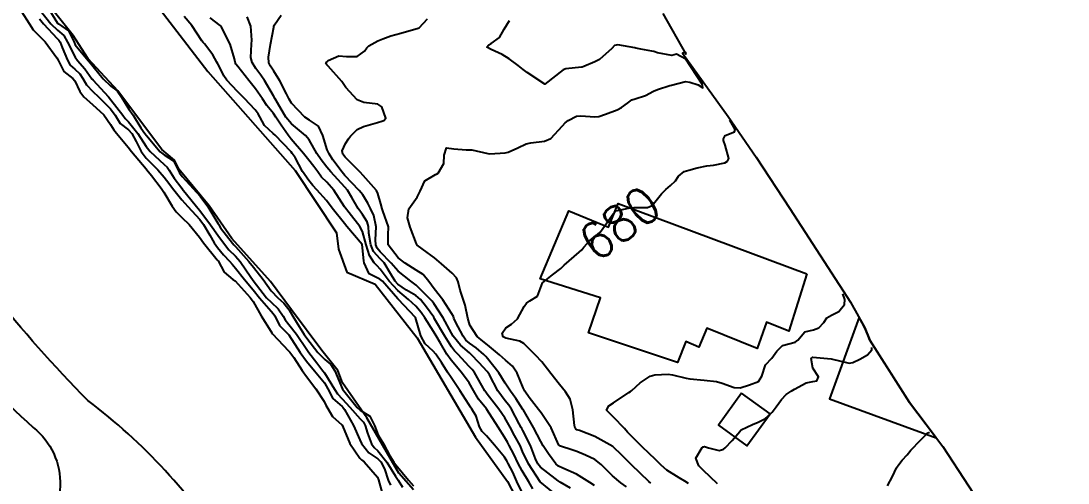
# Model space of a CAD drawing. Header units: metres. Extents: x 292545 to 299085, y 7450245 to 7463078.
# Drawn here: x 296795 to 296910.8, y 7454341.3 to 7454392.4 of the extents above; entities that cross this region are included whole.
import ezdxf
from ezdxf.enums import TextEntityAlignment as Align

# ---------------------------------------------------------------- set-up
doc = ezdxf.new("R2010")
doc.units = ezdxf.units.M
for name, color, linetype in [('Area', 45, 'Continuous'), ('Cotas', 45, 'Continuous'), ('Curvas de Nivel 1m', 11, 'Continuous'), ('Curvas de Nivel 5m', 15, 'Continuous'), ('Edificações', 30, 'Continuous'), ('Hidrografia', 140, 'Continuous'), ('Vias Primárias', 230, 'Continuous')]:
    doc.layers.add(name, color=color, linetype=linetype)
doc.styles.add('Style-STANDARD', font='STANDARD.shx')

msp = doc.modelspace()

# ---------------------------------------------------------------- linework, layer by layer
at = {"layer": 'Area'}
msp.add_polyline3d([(296865.96, 7454393.19, 689.68), (296868.5, 7454388.69, 687.41), (296868.47, 7454388.89, 681.3), (296868.1, 7454388.81, 687.87), (296873.18, 7454381.81, 679.94), (296876.25, 7454377.32, 680.28), (296880, 7454371.64, 692.09), (296886.71, 7454361.28, 680.72), (296888.3, 7454358.43, 688.95), (296888.83, 7454357.07, 682.29), (296893.23, 7454350.18, 682.49), (296896.91, 7454345.3, 691.39), (296902.6, 7454336.62, 684.82), (296904.3, 7454333.92, 696.69), (296906.4, 7454331.09, 694.2), (296910.35, 7454324.31, 687.06), (296912.58, 7454320.62, 698.27)], dxfattribs=at)
at = {"layer": 'Curvas de Nivel 1m', "flags": 128}
for points, elevation in [([(296795, 7454393.43), (296795.86, 7454392.08), (296796.3, 7454391.39), (296796.97, 7454390.74), (296797.63, 7454390.05), (296798.94, 7454388.31), (296799.06, 7454388.04), (296799.69, 7454386.8), (296800.68, 7454386.02), (296800.91, 7454385.75), (296801.47, 7454384.58), (296801.92, 7454384), (296802.88, 7454383.13), (296804.13, 7454381.98), (296804.85, 7454380.93), (296805.22, 7454380.34), (296805.53, 7454379.96), (296806.82, 7454378.42), (296807.17, 7454377.94), (296808.79, 7454376.01), (296808.87, 7454375.92), (296809.41, 7454375.29), (296810.45, 7454373.9), (296810.77, 7454373.43), (296811.66, 7454371.89), (296812.11, 7454371.25), (296812.73, 7454370.64), (296813.55, 7454369.86), (296814.7, 7454368.47), (296815.16, 7454367.85), (296816.67, 7454365.96), (296816.74, 7454365.89), (296816.78, 7454365.83), (296817.44, 7454364.6), (296818.4, 7454363.8), (296818.65, 7454363.62), (296820.31, 7454361.78), (296820.62, 7454361.34), (296821.52, 7454359.77), (296822.59, 7454358.07), (296822.7, 7454357.88), (296822.78, 7454357.76), (296824.56, 7454355.88), (296824.68, 7454355.73), (296825.13, 7454355.14), (296826.06, 7454353.71), (296826.52, 7454353.06), (296827.55, 7454351.7), (296828.49, 7454350.28), (296828.68, 7454349.89), (296828.78, 7454349.69), (296829.42, 7454348.62), (296830.46, 7454347.7), (296830.5, 7454347.66), (296830.52, 7454347.6), (296831.31, 7454345.65), (296832.42, 7454344.03), (296832.62, 7454343.84), (296832.92, 7454343.63), (296834.39, 7454341.92), (296834.5, 7454341.62), (296834.91, 7454340.16)], 677), ([(296797.83, 7454394.05), (296798.98, 7454392.14), (296799.02, 7454392.08), (296799.11, 7454392.04), (296800.22, 7454391.27), (296800.83, 7454390.01), (296800.96, 7454389.74), (296802.39, 7454388), (296802.64, 7454387.7), (296802.93, 7454387.33), (296804.03, 7454385.98), (296804.9, 7454385.17), (296805.58, 7454384.64), (296806.06, 7454383.95), (296806.87, 7454382.63), (296807.35, 7454381.94), (296808.23, 7454380.54), (296808.67, 7454379.92), (296808.84, 7454379.7), (296810.36, 7454377.9), (296810.81, 7454377.57), (296811.84, 7454376.92), (296812.33, 7454375.88), (296812.48, 7454375.56), (296812.79, 7454375.19), (296814, 7454373.86), (296814.76, 7454372.98), (296815.62, 7454371.84), (296816.72, 7454370.03), (296816.8, 7454369.9), (296816.84, 7454369.83), (296817.04, 7454369.5), (296818.35, 7454367.81), (296818.51, 7454367.62), (296818.69, 7454367.43), (296820.15, 7454365.79), (296820.67, 7454365.15), (296821.74, 7454363.77), (296822.63, 7454362.53), (296823.38, 7454361.75), (296824.03, 7454361.15), (296824.61, 7454360.41), (296825.04, 7454359.73), (296825.71, 7454358.6), (296826.28, 7454357.71), (296826.58, 7454357.31), (296827.8, 7454355.7), (296828.55, 7454354.95), (296829.24, 7454354.38), (296829.68, 7454353.67), (296830.5, 7454351.66), (296832.12, 7454349.64), (296832.48, 7454349.35), (296833.53, 7454348.68), (296834.04, 7454347.62), (296834.45, 7454346.57), (296835.05, 7454345.6), (296835.75, 7454344.27), (296836.18, 7454343.59), (296836.41, 7454343.29), (296837.8, 7454341.58), (296838.38, 7454340.95)], 674), ([(296796.99, 7454392.6), (296797.45, 7454392.06), (296798.97, 7454390.43), (296799.16, 7454390.23), (296799.28, 7454390.04), (296799.53, 7454389.45), (296800.09, 7454388.02), (296800.39, 7454387.48), (296800.92, 7454387.03), (296801.45, 7454386.54), (296801.78, 7454386.01), (296802.2, 7454385.3), (296802.9, 7454384.57), (296803.54, 7454383.98), (296804.87, 7454382.66), (296805.36, 7454381.96), (296805.94, 7454381.04), (296806.85, 7454380.32), (296807.22, 7454379.94), (296807.7, 7454379.06), (296808.26, 7454377.93), (296808.81, 7454377.21), (296810.08, 7454375.91), (296810.78, 7454375.1), (296811.3, 7454374.42), (296811.71, 7454373.89), (296812.75, 7454372.6), (296813.4, 7454371.86), (296814.73, 7454370.4), (296815.16, 7454369.85), (296815.85, 7454368.69), (296816.33, 7454367.83), (296816.69, 7454367.31), (296817.37, 7454366.51), (296818.01, 7454365.81), (296818.32, 7454365.46), (296818.67, 7454365.05), (296819.68, 7454363.79), (296820.64, 7454362.64), (296821.35, 7454361.77), (296822.61, 7454360.29), (296822.86, 7454360.01), (296823.02, 7454359.75), (296823.55, 7454358.7), (296824.52, 7454357.73), (296824.58, 7454357.66), (296825.83, 7454355.72), (296826.54, 7454354.76), (296827.41, 7454353.7), (296828.51, 7454352.35), (296828.9, 7454351.68), (296829.45, 7454350.64), (296830.48, 7454349.72), (296830.55, 7454349.66), (296830.74, 7454349.4), (296831.75, 7454347.65), (296832.44, 7454346.06), (296832.63, 7454345.64), (296833.43, 7454344.63), (296834.42, 7454343.96), (296834.76, 7454343.61), (296835.17, 7454342.83), (296835.57, 7454341.6), (296835.81, 7454341.03)], 676), ([(296850.37, 7454340.23), (296849.8, 7454341.44), (296849.36, 7454342.48), (296848.85, 7454343.44), (296848.69, 7454343.72), (296848.42, 7454344.15), (296847.31, 7454345.46), (296846.44, 7454346.5), (296845.95, 7454346.98), (296845.66, 7454347.48), (296845.29, 7454348.67), (296844.79, 7454349.5), (296844.67, 7454349.68), (296844.49, 7454349.97), (296843.5, 7454351.51), (296842.52, 7454352.96), (296842.13, 7454353.52), (296841.48, 7454354.59), (296840.85, 7454355.54), (296840.56, 7454355.87), (296839.66, 7454356.65), (296839.18, 7454357.56), (296838.6, 7454359.57), (296836.66, 7454361.59), (296836.62, 7454361.63), (296834.93, 7454363.61), (296834.66, 7454363.83), (296833.45, 7454364.42), (296832.91, 7454365.64), (296832.88, 7454365.84), (296832.7, 7454367.64), (296832.69, 7454367.66), (296830.98, 7454369.66), (296830.73, 7454369.96), (296829.37, 7454371.67), (296828.76, 7454372.51), (296827.67, 7454373.7), (296827.23, 7454374.16), (296826.78, 7454374.72), (296826.09, 7454375.72), (296825.27, 7454377.27), (296824.96, 7454377.73), (296824.82, 7454377.89), (296823.06, 7454379.75), (296822.84, 7454379.94), (296821.88, 7454380.8), (296821.38, 7454381.77), (296821.2, 7454382.11), (296820.87, 7454382.54), (296819.66, 7454383.79), (296818.89, 7454384.56), (296817.74, 7454385.82), (296817.41, 7454386.31), (296816.93, 7454387.3), (296816.73, 7454387.63), (296816.62, 7454387.82), (296816.16, 7454388.62), (296815.27, 7454389.85), (296815.12, 7454390), (296814.97, 7454390.19), (296813.86, 7454391.86), (296812.99, 7454392.86)], 674), ([(296854.37, 7454339.77), (296852.38, 7454341.4), (296851.09, 7454343.41), (296850.43, 7454344.77), (296850.24, 7454345.23), (296850.15, 7454345.42), (296849.55, 7454346.54), (296849.07, 7454347.44), (296848.47, 7454348.49), (296847.81, 7454349.46), (296846.5, 7454351.12), (296846.35, 7454351.32), (296846.25, 7454351.47), (296845.92, 7454352.07), (296845.12, 7454353.49), (296844.87, 7454353.82), (296844.54, 7454354.18), (296843.27, 7454355.51), (296842.92, 7454355.88), (296842.56, 7454356.33), (296841.82, 7454357.53), (296840.7, 7454359.44), (296840.64, 7454359.54), (296840.6, 7454359.6), (296839.81, 7454360.74), (296839.14, 7454361.56), (296838.63, 7454362), (296837.6, 7454362.62), (296836.65, 7454363.25), (296836.33, 7454363.59), (296835.81, 7454364.45), (296835.12, 7454365.61), (296834.68, 7454366.06), (296833.94, 7454366.87), (296833.66, 7454367.63), (296833.44, 7454368.9), (296833.39, 7454369.63), (296833.26, 7454370.16), (296832.74, 7454370.97), (296832.26, 7454371.64), (296831.55, 7454372.86), (296831.06, 7454373.66), (296830.78, 7454374), (296829.23, 7454375.68), (296828.8, 7454376.19), (296828.14, 7454377.02), (296827.67, 7454377.7), (296826.84, 7454379.24), (296826.43, 7454379.71), (296824.86, 7454381), (296824.25, 7454381.74), (296823.32, 7454383.3), (296823.08, 7454383.75), (296822.89, 7454384.11), (296821.88, 7454385.77), (296821.5, 7454386.36), (296820.93, 7454387.13), (296820.52, 7454387.78), (296820.39, 7454388.34), (296820.44, 7454389.79), (296820.49, 7454390.26), (296820.38, 7454391.79), (296819.97, 7454392.81)], 676), ([(296855.73, 7454340.71), (296854.59, 7454341.38), (296854.38, 7454341.51), (296854.02, 7454341.76), (296852.41, 7454343.02), (296852.11, 7454343.4), (296851.86, 7454343.96), (296851.29, 7454345.41), (296850.45, 7454347.09), (296850.34, 7454347.31), (296850.27, 7454347.42), (296850.04, 7454347.84), (296849.19, 7454349.44), (296848.91, 7454349.87), (296848.49, 7454350.38), (296847.71, 7454351.46), (296846.76, 7454353.23), (296846.63, 7454353.47), (296846.53, 7454353.6), (296845.62, 7454354.56), (296844.75, 7454355.5), (296844.65, 7454355.59), (296844.55, 7454355.66), (296843.58, 7454356.52), (296842.77, 7454357.52), (296842.58, 7454357.84), (296841.64, 7454359.53), (296840.62, 7454361.13), (296840.45, 7454361.37), (296840.3, 7454361.54), (296838.65, 7454363.16), (296838.09, 7454363.58), (296836.66, 7454364.7), (296835.89, 7454365.6), (296834.69, 7454366.86), (296834.34, 7454367.26), (296834.21, 7454367.62), (296834.15, 7454368.17), (296834.23, 7454369.62), (296833.97, 7454370.86), (296833.63, 7454371.63), (296833.33, 7454372.21), (296832.76, 7454373.14), (296832.35, 7454373.64), (296830.79, 7454375.3), (296830.47, 7454375.66), (296829.45, 7454377.03), (296829.03, 7454377.68), (296828.82, 7454378.13), (296828.33, 7454379.69), (296827.87, 7454380.72), (296826.86, 7454381.42), (296826.34, 7454381.72), (296824.88, 7454383.29), (296824.61, 7454383.73), (296824.33, 7454384.3), (296823.57, 7454385.74), (296822.92, 7454386.81), (296822.55, 7454387.38), (296822.37, 7454387.76), (296822.33, 7454388.37), (296822.55, 7454389.76), (296822.91, 7454391.68), (296822.92, 7454391.75), (296822.99, 7454391.96), (296823.73, 7454393.01)], 677), ([(296858.38, 7454341.02), (296857.88, 7454341.34), (296856.4, 7454342.26), (296854.87, 7454342.91), (296854.41, 7454343.14), (296854.12, 7454343.38), (296853.31, 7454344.5), (296852.71, 7454345.4), (296852.44, 7454345.87), (296851.63, 7454347.41), (296850.48, 7454349.4), (296850.47, 7454349.42), (296849.69, 7454350.62), (296849.08, 7454351.44), (296848.52, 7454352.32), (296847.81, 7454353.46), (296846.55, 7454355.06), (296846.35, 7454355.28), (296846.16, 7454355.48), (296845.31, 7454356.24), (296844.57, 7454356.76), (296844.16, 7454357.09), (296843.85, 7454357.5), (296843, 7454359.11), (296842.84, 7454359.52), (296842.78, 7454359.69), (296842.61, 7454360), (296841.62, 7454361.53), (296840.64, 7454362.76), (296840.05, 7454363.55), (296839.43, 7454364.33), (296838.67, 7454364.83), (296837.43, 7454365.58), (296836.68, 7454366.18), (296835.55, 7454367.6), (296835.58, 7454368.73), (296835.59, 7454369.6), (296834.97, 7454371.38), (296834.89, 7454371.61), (296834.75, 7454372.14), (296834.44, 7454373.29), (296834.27, 7454373.62), (296832.79, 7454375.3), (296832.47, 7454375.64), (296830.81, 7454377.31), (296830.57, 7454377.66), (296830.47, 7454378.01), (296830.83, 7454378.83), (296831.17, 7454379.33), (296831.41, 7454379.65), (296832.14, 7454380.36), (296832.85, 7454380.69), (296834.37, 7454381.13), (296834.86, 7454381.28), (296835.09, 7454381.38), (296835.3, 7454381.61), (296834.88, 7454382.87), (296834.43, 7454383.17), (296832.88, 7454383.37), (296832.13, 7454383.65), (296830.9, 7454385.03), (296830.43, 7454385.66), (296828.93, 7454387.37), (296828.77, 7454387.52), (296828.69, 7454387.68), (296828.77, 7454387.85), (296828.94, 7454388.01), (296830.11, 7454388.5), (296830.94, 7454388.46), (296832.13, 7454388.46), (296832.95, 7454389.05), (296833.19, 7454389.39), (296833.43, 7454389.63), (296834.42, 7454390.16), (296834.97, 7454390.41), (296835.85, 7454390.73), (296836.98, 7454391.03), (296838.89, 7454391.56), (296838.98, 7454391.62), (296839.92, 7454392.62)], 678), ([(296861.93, 7454340.84), (296861.29, 7454341.3), (296860.39, 7454342.08), (296859.12, 7454343.32), (296858.42, 7454343.87), (296857.4, 7454344.36), (296856.43, 7454344.77), (296856, 7454344.92), (296854.52, 7454345.38), (296854.46, 7454345.41), (296854.43, 7454345.46), (296853.58, 7454347.39), (296852.48, 7454349.04), (296852.2, 7454349.4), (296851.17, 7454350.74), (296850.69, 7454351.42), (296850.51, 7454351.81), (296849.85, 7454353.43), (296849.3, 7454354.19), (296848.55, 7454354.88), (296847.89, 7454355.46), (296846.56, 7454356.56), (296846.04, 7454356.95), (296845.42, 7454357.48), (296844.59, 7454358.74), (296844.38, 7454359.49), (296844.08, 7454360.96), (296843.9, 7454361.5), (296843.52, 7454362.62), (296843.31, 7454363.51), (296843.12, 7454363.97), (296842.66, 7454364.5), (296841.47, 7454365.53), (296840.68, 7454366.17), (296839.88, 7454366.75), (296838.79, 7454367.57), (296838.7, 7454367.71), (296838.01, 7454369.58), (296837.72, 7454370.59), (296837.85, 7454371.58), (296838.76, 7454372.89), (296839.1, 7454373.56), (296839.62, 7454374.71), (296840.79, 7454375.38), (296840.91, 7454375.42), (296841.08, 7454375.54), (296841.72, 7454376.61), (296841.76, 7454377.53), (296842.03, 7454378.33), (296842.82, 7454378.24), (296844.21, 7454378.11), (296844.82, 7454378.11), (296846.58, 7454377.7), (296846.82, 7454377.67), (296848.49, 7454377.78), (296848.82, 7454377.87), (296849.91, 7454378.36), (296850.83, 7454378.78), (296851.35, 7454378.91), (296852.84, 7454379.07), (296853.54, 7454379.39), (296854.85, 7454380.78), (296855.14, 7454381.09), (296855.48, 7454381.36), (296856.39, 7454381.83), (296856.87, 7454381.88), (296858.44, 7454381.76), (296858.87, 7454381.8), (296859.61, 7454382.06), (296860.88, 7454382.56), (296861.37, 7454382.8), (296862.03, 7454383.29), (296862.52, 7454383.65), (296862.89, 7454383.76), (296864.03, 7454384.14), (296864.9, 7454384.61), (296865.35, 7454384.81), (296866.73, 7454385.23), (296866.91, 7454385.29), (296868.46, 7454385.67), (296868.92, 7454385.61), (296869.85, 7454385.3), (296870.38, 7454384.99), (296870.28, 7454385.37), (296868.48, 7454388.14), (296867.47, 7454388.7), (296866.95, 7454388.57), (296865.34, 7454388.85), (296864.95, 7454388.98), (296864.73, 7454389.04), (296863.5, 7454389.27), (296862.95, 7454389.37), (296862.84, 7454389.4), (296860.96, 7454389.73), (296860.61, 7454389.65), (296860.29, 7454389.31), (296858.94, 7454388.11), (296858.42, 7454387.85), (296857.19, 7454387.35), (296857.01, 7454387.27), (296856.93, 7454387.25), (296855.22, 7454387.08), (296854.93, 7454386.97), (296852.91, 7454385.4), (296850.93, 7454386.68), (296850.49, 7454386.99), (296849.93, 7454387.43), (296848.94, 7454388.2), (296848.17, 7454388.68), (296846.95, 7454389.2), (296846.49, 7454389.47), (296846.69, 7454389.74), (296846.96, 7454389.87), (296847.87, 7454390.55), (296848.39, 7454391.45), (296848.99, 7454392.42)], 679), ([(296868.79, 7454341.21), (296868.39, 7454341.5), (296867.75, 7454341.86), (296866.4, 7454342.68), (296865.75, 7454343.24), (296865.09, 7454343.92), (296864.43, 7454344.55), (296863.67, 7454345.27), (296862.45, 7454346.5), (296862.05, 7454346.89), (296861.7, 7454347.29), (296860.47, 7454348.57), (296859.71, 7454349.32), (296859.97, 7454349.83), (296860.49, 7454350.16), (296862.19, 7454351.28), (296862.38, 7454351.41), (296862.51, 7454351.5), (296863.45, 7454352.34), (296864.53, 7454353.09), (296865.07, 7454353.25), (296866.52, 7454353.31), (296867, 7454353.23), (296868.52, 7454352.87), (296868.92, 7454352.8), (296870.52, 7454352.66), (296871.86, 7454352.52), (296872.51, 7454352.33), (296873.83, 7454351.83), (296874.51, 7454351.81), (296875.52, 7454352.13), (296876.52, 7454352.5), (296876.89, 7454353.11), (296877.31, 7454354.34), (296877.99, 7454355.1), (296878.56, 7454355.84), (296879.18, 7454356.47), (296880.57, 7454356.86), (296880.87, 7454357.07), (296881.64, 7454358), (296882.59, 7454358.23), (296883.21, 7454358.42), (296883.76, 7454359.03), (296884.09, 7454359.54), (296884.61, 7454359.82), (296885.4, 7454360.23), (296886.02, 7454361.01), (296886.07, 7454361.56), (296885.85, 7454362.18)], 681), ([(296871.98, 7454341.17), (296870.41, 7454342.71), (296869.92, 7454343.19), (296869.59, 7454344.03), (296870.28, 7454345.19), (296870.37, 7454345.26), (296870.43, 7454345.29), (296870.56, 7454345.31), (296871, 7454345.18), (296872.16, 7454344.89), (296872.43, 7454344.93), (296872.6, 7454344.99), (296872.85, 7454345.16), (296873.6, 7454345.99), (296874.45, 7454346.97), (296874.52, 7454347.07), (296874.6, 7454347.14), (296875.85, 7454347.74), (296876.47, 7454348), (296877.22, 7454348.36), (296878.05, 7454349.1), (296878.49, 7454349.69), (296879.05, 7454350.53), (296879.58, 7454351.08), (296880.14, 7454351.44), (296880.51, 7454351.66), (296881.81, 7454352.35), (296882.52, 7454352.49), (296882.98, 7454352.58), (296883.15, 7454353.03), (296882.54, 7454353.99), (296882.36, 7454355.04), (296882.55, 7454355.21), (296884.55, 7454355.02), (296886.55, 7454354.53), (296886.95, 7454354.59), (296887.73, 7454354.98), (296888.56, 7454355.47), (296889.04, 7454356.01), (296889.04, 7454356.25)], 682), ([(296890.79, 7454340.95), (296891.34, 7454341.99), (296891.79, 7454342.94), (296892.03, 7454343.31), (296892.42, 7454343.79), (296892.95, 7454344.4), (296893.38, 7454344.92), (296894.44, 7454346.02), (296894.89, 7454346.45), (296895.18, 7454346.8), (296895.45, 7454346.89)], 683)]:
    msp.add_lwpolyline(points, dxfattribs=dict(at, elevation=elevation))
at = {"layer": 'Curvas de Nivel 5m', "flags": 128}
for points, elevation in [([(296797.01, 7454393.63), (296798.25, 7454392.05), (296798.98, 7454391.36), (296799.69, 7454390.75), (296800.12, 7454390.02), (296800.94, 7454388.38), (296801.21, 7454388.01), (296802.01, 7454387.09), (296802.81, 7454385.99), (296802.85, 7454385.93), (296802.91, 7454385.86), (296804.62, 7454383.97), (296804.89, 7454383.66), (296806.21, 7454381.95), (296806.49, 7454381.58), (296806.86, 7454381.2), (296807.89, 7454379.93), (296808.82, 7454378.49), (296809.26, 7454377.92), (296810.8, 7454376.51), (296811.12, 7454376.22), (296811.33, 7454375.89), (296811.89, 7454374.99), (296812.73, 7454373.87), (296812.77, 7454373.82), (296814.38, 7454371.85), (296814.74, 7454371.41), (296815.92, 7454369.84), (296816.71, 7454368.7), (296817.34, 7454367.82), (296817.96, 7454367.08), (296818.68, 7454366.37), (296819.19, 7454365.79), (296820.39, 7454364.05), (296820.58, 7454363.78), (296820.65, 7454363.68), (296822.12, 7454361.77), (296822.62, 7454361.26), (296823.41, 7454360.55), (296823.94, 7454359.74), (296824.18, 7454359.32), (296824.59, 7454358.8), (296825.41, 7454357.72), (296826.56, 7454356.06), (296826.81, 7454355.71), (296827.68, 7454354.56), (296828.35, 7454353.69), (296828.53, 7454353.45), (296829.64, 7454351.67), (296829.98, 7454351.15), (296830.49, 7454350.58), (296831.33, 7454349.65), (296832.47, 7454348.37), (296832.83, 7454348), (296833.02, 7454347.63), (296833.29, 7454346.79), (296833.72, 7454345.62), (296834.02, 7454345.21), (296834.43, 7454344.83), (296835.42, 7454343.6), (296836.39, 7454342.04), (296836.67, 7454341.59), (296837.15, 7454340.81)], 675), ([(296851.58, 7454340.62), (296851.13, 7454341.42), (296850.4, 7454342.64), (296849.94, 7454343.43), (296849.45, 7454344.46), (296848.95, 7454345.44), (296848.77, 7454345.78), (296848.44, 7454346.35), (296847.74, 7454347.46), (296846.48, 7454349.4), (296846.43, 7454349.47), (296845.56, 7454350.55), (296845, 7454351.49), (296844.52, 7454352.34), (296843.68, 7454353.51), (296842.55, 7454354.87), (296842.06, 7454355.52), (296841.34, 7454356.76), (296840.89, 7454357.54), (296840.58, 7454358.03), (296839.62, 7454359.55), (296839.2, 7454360.15), (296838.62, 7454360.85), (296837.81, 7454361.58), (296836.64, 7454362.55), (296835.69, 7454363.6), (296834.67, 7454364.93), (296834.34, 7454365.29), (296834.03, 7454365.62), (296833.5, 7454366.44), (296833.12, 7454367.63), (296832.71, 7454369.1), (296832.43, 7454369.64), (296831.24, 7454371.16), (296830.85, 7454371.66), (296830.75, 7454371.83), (296829.57, 7454373.67), (296828.78, 7454374.54), (296828.2, 7454375.1), (296827.77, 7454375.7), (296827.36, 7454376.27), (296826.81, 7454376.98), (296826.21, 7454377.72), (296824.84, 7454379.3), (296824.49, 7454379.73), (296823.73, 7454380.86), (296823.16, 7454381.75), (296822.87, 7454382.14), (296822.15, 7454383.03), (296821.65, 7454383.77), (296820.9, 7454384.85), (296820.14, 7454385.79), (296818.93, 7454387.33), (296818.73, 7454387.61), (296818.65, 7454387.8), (296818.56, 7454388.18), (296818.08, 7454389.81), (296817.12, 7454391.68), (296817.03, 7454391.82), (296816.98, 7454391.86), (296815.87, 7454392.72)], 675), ([(296864.6, 7454341.26), (296864.39, 7454341.43), (296862.48, 7454343.28), (296862.41, 7454343.35), (296861.44, 7454344.31), (296860.43, 7454345.31), (296858.44, 7454346.41), (296856.73, 7454347.07), (296856.45, 7454347.14), (296856.32, 7454347.22), (296856.24, 7454347.35), (296856.19, 7454347.62), (296855.98, 7454349.36), (296855.68, 7454350.55), (296855.17, 7454351.37), (296854.51, 7454352.16), (296853.57, 7454353.39), (296852.55, 7454354.67), (296851.87, 7454355.41), (296850.57, 7454356.72), (296850.11, 7454356.97), (296848.57, 7454357.3), (296848.28, 7454357.45), (296848.18, 7454357.85), (296848.59, 7454358.43), (296849.2, 7454358.84), (296849.87, 7454359.43), (296850.62, 7454360.8), (296850.86, 7454361.17), (296851.24, 7454361.41), (296852.08, 7454361.95), (296852.64, 7454363.4), (296853.75, 7454364.3), (296854.67, 7454365.01), (296854.86, 7454365.19), (296855.04, 7454365.37), (296856.69, 7454366.8), (296856.97, 7454367.06), (296857.19, 7454367.34), (296857.9, 7454368.15), (296858.71, 7454368.75), (296859.02, 7454369.03), (296859.23, 7454369.32), (296860.34, 7454370.91), (296860.66, 7454371.3), (296860.74, 7454371.36), (296862.33, 7454371.7), (296862.75, 7454371.75), (296864.26, 7454371.75), (296864.75, 7454371.97), (296865.81, 7454373.24), (296866.27, 7454373.74), (296866.78, 7454374.16), (296867.33, 7454374.68), (296867.69, 7454375.22), (296868.29, 7454375.72), (296868.8, 7454375.89), (296869.75, 7454376.14), (296870.8, 7454376.36), (296871.55, 7454376.43), (296872.81, 7454376.68), (296873.1, 7454376.87), (296873.23, 7454377.16), (296872.83, 7454378.65), (296872.64, 7454379.16), (296872.65, 7454379.34), (296872.84, 7454379.7), (296873.87, 7454380.12), (296873.93, 7454380.37), (296873.36, 7454381.41)], 680)]:
    msp.add_lwpolyline(points, dxfattribs=dict(at, elevation=elevation))
at = {"layer": 'Edificações'}
for points in [[(296881.88, 7454364.42), (296879.88, 7454358.07), (296877.39, 7454359.08), (296876.38, 7454356.16), (296870.81, 7454358.41), (296869.94, 7454356.31), (296868.49, 7454356.94), (296867.56, 7454354.59), (296857.74, 7454357.89), (296859.04, 7454361.76), (296852.38, 7454363.84), (296855.56, 7454371.38), (296859.94, 7454369.58), (296861.01, 7454372.2)], [(296874.66, 7454351.2), (296872.1, 7454347.68), (296875.23, 7454345.39), (296877.8, 7454348.91)]]:
    msp.add_lwpolyline(points, close=True, dxfattribs=at)
at = {"layer": 'Edificações', "elevation": 685.53}
msp.add_lwpolyline([(296887.64, 7454359.62), (296884.37, 7454350.59), (296896.18, 7454346.27), (296895.07, 7454347.74), (296893.23, 7454350.18), (296891.03, 7454353.62), (296888.83, 7454357.07), (296888.56, 7454357.75), (296888.3, 7454358.43), (296887.73, 7454359.46)], close=True, dxfattribs=at)
at = {"layer": 'Hidrografia'}
for points in [[(296806.93, 7454398.15), (296815.63, 7454386.79), (296825.29, 7454375.82), (296829.87, 7454368.93), (296830.08, 7454367.12), (296830.99, 7454364.61), (296834.11, 7454363.25), (296838.77, 7454357.33), (296845.24, 7454346.34), (296848.78, 7454341.46), (296850.96, 7454337.2)], [(296838.36, 7454340.54), (296836.76, 7454342.35), (296833.21, 7454348.48), (296830.5, 7454352.37), (296829.99, 7454353.72), (296828.23, 7454355.93), (296824.86, 7454360.43), (296822.54, 7454363.56), (296818.26, 7454368.32), (296815.78, 7454371.93), (296812.41, 7454375.98), (296811.95, 7454376.99), (296810.52, 7454378.14), (296806.39, 7454383.65), (296805.67, 7454384.65), (296802.38, 7454388.2), (296800.72, 7454390.77), (296797.35, 7454395.04)]]:
    msp.add_lwpolyline(points, dxfattribs=at)
at = {"layer": 'Vias Primárias'}
msp.add_lwpolyline([(296871.57, 7454249.95), (296817.96, 7454333.54, 0.088476), (296802.36, 7454350.39, -0.054944), (296782.56, 7454375.4, 0.045957), (296766.51, 7454404.23, 0.434057), (296747.98, 7454407.06, -0.078131), (296731.49, 7454397.81, -0.389272), (296719.06, 7454402.88, 0.021537), (296705.73, 7454428.21, -0.520838), (296706.66, 7454429.8, -0.005632), (296727.27, 7454440.96, -0.502821), (296731.19, 7454438.69, 0.036302), (296734.01, 7454433.11, 0.034359), (296738.13, 7454434.88, -0.014698), (296731.03, 7454449.06, 0.00028), (296696.69, 7454432.79, -0.55928), (296686.13, 7454435.44, -0.023639), (296660.4, 7454490.22, -0.195932), (296651.74, 7454511.01, 0.03994), (296646.95, 7454523.02, 0.132053), (296624.24, 7454544.43, 0.152018), (296596.47, 7454546.89, 0.154302), (296585.38, 7454536.16, 0.438926)], format="xyb", dxfattribs=at)
msp.add_lwpolyline([(296763.04, 7454323.9), (296740.29, 7454365.38), (296730.77, 7454382.89, -0.42351), (296733.31, 7454391.05, 0.020856), (296750.41, 7454400.57, -0.581779), (296763.15, 7454396.38, 0.00142), (296777.77, 7454369.93, 0.076311), (296796.31, 7454347.42, -0.511083), (296795.76, 7454334.74, 0.006695), (296773.59, 7454321.1, -0.593729)], format="xyb", close=True, dxfattribs=at)

# ---------------------------------------------------------------- texts
at = {"layer": 'Cotas', "style": 'Style-STANDARD'}
msp.add_text('680', height=4, rotation=37.0799, dxfattribs=at).set_placement((296861.16, 7454370, 680), align=Align.MIDDLE_CENTER)

doc.saveas('drawing.dxf')
